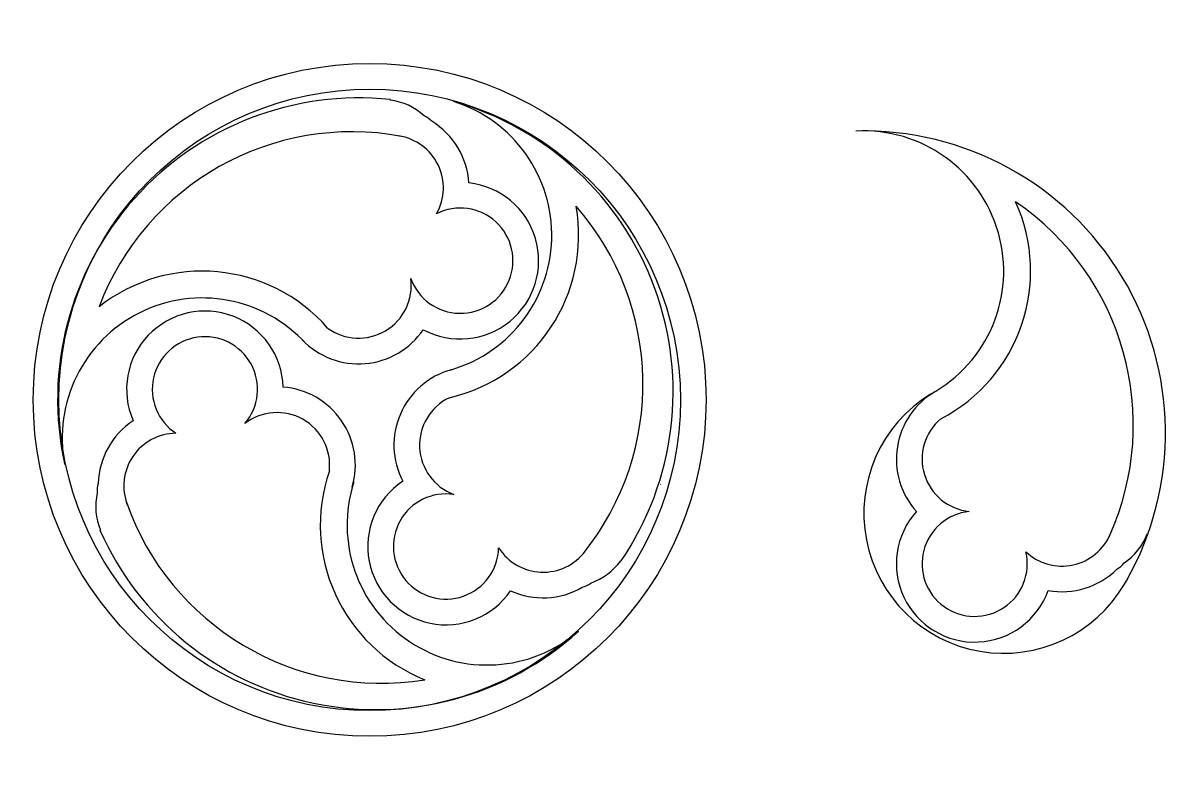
# Model space of a CAD drawing. Header units: millimetres. Extents: x 54 to 504, y 38 to 329.
import ezdxf

# ---------------------------------------------------------------- set-up
doc = ezdxf.new("R2010")
doc.units = ezdxf.units.MM

# ---------------------------------------------------------------- blocks, each defined once
blk = doc.blocks.new('121')
for p, q in [((1006.67, 402.4), (1006.67, 402.4)), ((1089.22, 346.89), (1089.42, 346.82)), ((1080.3, 327.33), (1081.1, 328.6))]:
    blk.add_line(p, q)
for points in [[(1080.15, 335.56, 0.155098), (1089.22, 346.89)], [(1077.33, 333.1, 0.091867), (1080.15, 335.56)]]:
    blk.add_lwpolyline(points, format="xyb")
for centre, radius, start, end in [((978.67, 449.28), 54.6, 298.521, 93.0912), ((978.77, 386.34), 117.5, 330.5656, 91.4846), ((978.73, 449.34), 65, 297.5104, 24.4433), ((978.46, 389.32), 105.3, 335.7149, 55.6309), ((1033.27, 354.87), 54.5, 121.5658, 329.6445), ((1021.96, 376.01), 30.5, 120.0877, 221.9533), ((1021.96, 376.01), 20.5, 130.1051, 264.0618), ((1021.96, 335.23), 30.5, 138.0467, 340.017), ((1021.96, 335.23), 20.5, 95.9382, 13.1048), ((1055.94, 354.84), 20.5, 226.8741, 337.5266), ((1055.94, 354.84), 30.5, 259.9618, 314.5423)]:
    blk.add_arc(centre, radius, start, end)
blk = doc.blocks.new('11')
for p, q in [((1512.25, 740.79), (1512.2, 741)), ((1509.97, 641.34), (1509.98, 641.34))]:
    blk.add_line(p, q)
for points in [[(1526.69, 739.26, 0.155098), (1512.25, 740.79)], [(1530.27, 738.21, 0.091867), (1526.69, 739.26)]]:
    blk.add_lwpolyline(points, format="xyb")
for centre, radius, start, end in [((1538.54, 626.49), 117.5, 102.9545, 211.3063), ((1523.49, 708.47), 30.5, 22.5707, 77.1512), ((1536.2, 624.63), 105.3, 98.3238, 178.2398), ((1523.49, 708.47), 20.5, 349.483, 100.1355), ((1558.32, 690.42), 30.5, 260.6556, 102.6259), ((1558.32, 690.42), 20.5, 218.547, 135.7136), ((1523.97, 668.44), 20.5, 252.714, 26.6707), ((1523.97, 668.44), 30.5, 242.6966, 344.5622), ((1485.49, 592.51), 65, 60.1192, 147.0522), ((1485.57, 592.49), 54.6, 61.1299, 209.6998)]:
    blk.add_arc(centre, radius, start, end)
blk = doc.blocks.new('111')
for p, q in [((1992.02, 682.74), (1992.01, 682.74)), ((1902.82, 638.69), (1902.65, 638.55))]:
    blk.add_line(p, q)
for points in [[(1896.76, 655.86, 0.091867), (1897.49, 652.2)], [(1897.49, 652.2, 0.155098), (1902.82, 638.69)]]:
    blk.add_lwpolyline(points, format="xyb")
for centre, radius, start, end in [((1926.12, 702.85), 30.5, 18.2492, 220.2196), ((1926.12, 702.85), 20.5, 336.1407, 253.3073), ((1961.51, 682.59), 30.5, 0.2902, 102.1558), ((1961.51, 682.59), 20.5, 10.3076, 144.2644), ((2046.63, 683.66), 65, 177.7129, 264.6459), ((1926.25, 663.62), 30.5, 140.1644, 194.7448), ((1926.25, 663.62), 20.5, 107.0766, 217.7291), ((2046.61, 683.74), 54.6, 178.7235, 327.2934), ((1991.94, 714.93), 117.5, 220.5481, 328.9), ((1994.68, 713.72), 105.3, 215.9174, 295.8335)]:
    blk.add_arc(centre, radius, start, end)
blk = doc.blocks.new('1111')
for points in [[(1853.84, 676.95, 0.155098), (1862.44, 688.65)], [(1851.13, 674.39, 0.091867), (1853.84, 676.95)]]:
    blk.add_lwpolyline(points, format="xyb")
for centre, radius, start, end in [((1750.46, 723.53), 117.5, 342.6991, 91.051), ((1747.78, 786.41), 54.6, 300.8745, 89.4444), ((1747.84, 786.48), 65, 299.8639, 26.7969), ((1750.03, 726.5), 105.3, 338.0684, 57.9845), ((1794.04, 714.98), 30.5, 122.4412, 224.3069), ((1794.04, 714.98), 20.5, 132.4586, 266.4154), ((1795.71, 674.24), 20.5, 98.2917, 15.4583), ((1795.71, 674.24), 30.5, 140.4003, 342.3706), ((1828.86, 695.23), 20.5, 229.2277, 339.8802), ((1828.86, 695.23), 30.5, 262.3154, 316.8958)]:
    blk.add_arc(centre, radius, start, end)
blk = doc.blocks.new('1121')
blk.add_line((1862.44, 688.65), (1862.65, 688.59))
for radius in [131.06, 121.06]:
    blk.add_circle((1749.18, 721.48), radius)
for name, p, rotation in [('11', (86.62, 626.7), 341.1198794123268), ('1111', (-135.07, 538.81), 343.1735803297225), ('111', (-361.71, 603.31), 343.371976395202)]:
    blk.add_blockref(name, p, dxfattribs=dict(rotation=rotation))

msp = doc.modelspace()

# ---------------------------------------------------------------- block references
for name, p in [('1121', (-1560.46, -539.46)), ('121', (-597.54, -217.05))]:
    msp.add_blockref(name, p)

doc.saveas('drawing.dxf')
